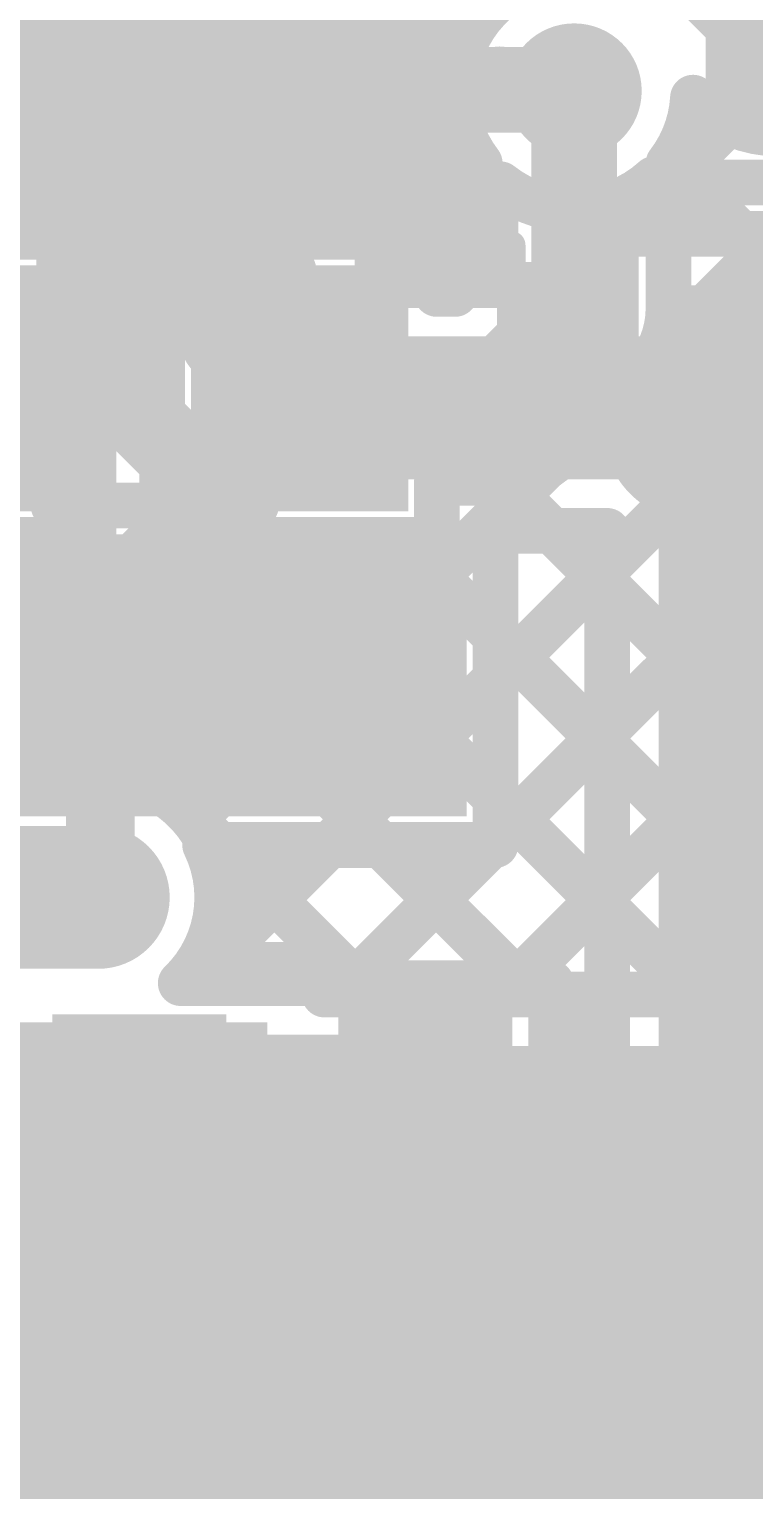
# Model space of a CAD drawing. Header units: millimetres. Extents: x -0.01 to 3.73, y -0.01 to 3.05.
# Drawn here: x 1.4737 to 1.6004, y 0.2384 to 0.4938 of the extents above; entities that cross this region are included whole.
import ezdxf

# ---------------------------------------------------------------- set-up
doc = ezdxf.new("R2010")
doc.units = ezdxf.units.MM
doc.header["$MEASUREMENT"] = 0
for name, color, linetype in [('BottomLayer', 5, 'Continuous'), ('BottomPaste', 16, 'Continuous'), ('BottomSolder', 6, 'Continuous'), ('TopLayer', 1, 'Continuous'), ('TopOverlay', 2, 'Continuous'), ('TopPaste', 8, 'Continuous'), ('TopSolder', 216, 'Continuous'), ('ViaHoleLayer', 16, 'Continuous')]:
    doc.layers.add(name, color=color, linetype=linetype)
doc.styles.add('Arial', font='', dxfattribs={"height": 0.2})
doc.styles.get('Arial').set_extended_font_data('Arial')

# ---------------------------------------------------------------- blocks, each defined once
blk = doc.blocks.new('TSOT_23_8_12')
at = {"layer": 'TopLayer'}
for points in [[(-0.03051, 0.02953), (-0.07185, 0.02953), (-0.07185, 0.04724), (-0.03051, 0.04724)], [(0.07185, 0.02953), (0.03051, 0.02953), (0.03051, 0.04724), (0.07185, 0.04724)], [(-0.03051, 0.00394), (-0.07185, 0.00394), (-0.07185, 0.02165), (-0.03051, 0.02165)], [(0.07185, 0.00394), (0.03051, 0.00394), (0.03051, 0.02165), (0.07185, 0.02165)], [(-0.03051, -0.02165), (-0.07185, -0.02165), (-0.07185, -0.00394), (-0.03051, -0.00394)], [(0.07185, -0.02165), (0.03051, -0.02165), (0.03051, -0.00394), (0.07185, -0.00394)], [(-0.03051, -0.04724), (-0.07185, -0.04724), (-0.07185, -0.02953), (-0.03051, -0.02953)], [(0.07185, -0.04724), (0.03051, -0.04724), (0.03051, -0.02953), (0.07185, -0.02953)]]:
    blk.add_hatch(color=1, dxfattribs=at).paths.add_polyline_path(points)
at = {"layer": 'TopPaste'}
for points in [[(-0.03051, 0.02953), (-0.07185, 0.02953), (-0.07185, 0.04724), (-0.03051, 0.04724)], [(0.07185, 0.02953), (0.03051, 0.02953), (0.03051, 0.04724), (0.07185, 0.04724)], [(-0.03051, 0.00394), (-0.07185, 0.00394), (-0.07185, 0.02165), (-0.03051, 0.02165)], [(0.07185, 0.00394), (0.03051, 0.00394), (0.03051, 0.02165), (0.07185, 0.02165)], [(-0.03051, -0.02165), (-0.07185, -0.02165), (-0.07185, -0.00394), (-0.03051, -0.00394)], [(0.07185, -0.02165), (0.03051, -0.02165), (0.03051, -0.00394), (0.07185, -0.00394)], [(-0.03051, -0.04724), (-0.07185, -0.04724), (-0.07185, -0.02953), (-0.03051, -0.02953)], [(0.07185, -0.04724), (0.03051, -0.04724), (0.03051, -0.02953), (0.07185, -0.02953)]]:
    blk.add_hatch(color=8, dxfattribs=at).paths.add_polyline_path(points)
at = {"layer": 'TopSolder'}
for points in [[(-0.02651, 0.02553), (-0.07585, 0.02553), (-0.07585, 0.05124), (-0.02651, 0.05124)], [(0.07585, 0.02553), (0.02651, 0.02553), (0.02651, 0.05124), (0.07585, 0.05124)], [(-0.02651, -0.00006), (-0.07585, -0.00006), (-0.07585, 0.02565), (-0.02651, 0.02565)], [(0.07585, -0.00006), (0.02651, -0.00006), (0.02651, 0.02565), (0.07585, 0.02565)], [(-0.02651, -0.02565), (-0.07585, -0.02565), (-0.07585, 0.00006), (-0.02651, 0.00006)], [(0.07585, -0.02565), (0.02651, -0.02565), (0.02651, 0.00006), (0.07585, 0.00006)], [(-0.02651, -0.05124), (-0.07585, -0.05124), (-0.07585, -0.02553), (-0.02651, -0.02553)], [(0.07585, -0.05124), (0.02651, -0.05124), (0.02651, -0.02553), (0.07585, -0.02553)]]:
    blk.add_hatch(color=216, dxfattribs=at).paths.add_polyline_path(points)
at = {"layer": 'TopOverlay'}
for points, const_width in [([(-0.04917, 0.057, 1), (-0.05483, 0.057, 1)], 0.00787), ([(-0.02525, 0.059, 1), (-0.02275, 0.059, 1)], 0.0025), ([(0.02175, 0.059, 1), (0.02425, 0.059, 1)], 0.0025), ([(-0.0568, 0.057, 1), (-0.05286, 0.057, 1)], 0.00394), ([(-0.05114, 0.057, 1), (-0.0472, 0.057, 1)], 0.00394), ([(-0.02525, -0.059, 1), (-0.02275, -0.059, 1)], 0.0025), ([(0.02175, -0.059, 1), (0.02425, -0.059, 1)], 0.0025)]:
    blk.add_lwpolyline(points, format="xyb", close=True, dxfattribs=dict(at, const_width=const_width))
at = {"layer": 'TopOverlay', "const_width": 0.005}
for points in [[(0.023, 0.059), (-0.024, 0.059)], [(0.023, -0.059), (-0.024, -0.059)]]:
    blk.add_lwpolyline(points, dxfattribs=at)
blk = doc.blocks.new('R___0603_B_100')
at = {"layer": 'BottomLayer'}
for points in [[(-0.045, -0.0175), (-0.045, 0.0175), (-0.015, 0.0175), (-0.015, -0.0175)], [(0.015, -0.0175), (0.015, 0.0175), (0.045, 0.0175), (0.045, -0.0175)]]:
    blk.add_hatch(color=5, dxfattribs=at).paths.add_polyline_path(points)
at = {"layer": 'BottomPaste'}
for points in [[(-0.045, -0.0175), (-0.045, 0.0175), (-0.015, 0.0175), (-0.015, -0.0175)], [(0.015, -0.0175), (0.015, 0.0175), (0.045, 0.0175), (0.045, -0.0175)]]:
    blk.add_hatch(color=16, dxfattribs=at).paths.add_polyline_path(points)
at = {"layer": 'BottomSolder'}
for points in [[(-0.049, -0.0215), (-0.049, 0.0215), (-0.011, 0.0215), (-0.011, -0.0215)], [(0.011, -0.0215), (0.011, 0.0215), (0.049, 0.0215), (0.049, -0.0215)]]:
    blk.add_hatch(color=6, dxfattribs=at).paths.add_polyline_path(points)
blk = doc.blocks.new('RU6085H_109')
at = {"layer": 'TopLayer'}
for points in [[(-0.08071, 0.06378), (-0.13583, 0.06378), (-0.13583, 0.08622), (-0.08071, 0.08622)], [(-0.08071, 0.01378), (-0.13583, 0.01378), (-0.13583, 0.03622), (-0.08071, 0.03622)]]:
    blk.add_hatch(color=1, dxfattribs=at).paths.add_polyline_path(points)
at = {"layer": 'TopPaste'}
for points in [[(-0.08071, 0.06378), (-0.13583, 0.06378), (-0.13583, 0.08622), (-0.08071, 0.08622)], [(-0.08071, 0.01378), (-0.13583, 0.01378), (-0.13583, 0.03622), (-0.08071, 0.03622)]]:
    blk.add_hatch(color=8, dxfattribs=at).paths.add_polyline_path(points)
at = {"layer": 'TopSolder'}
for points in [[(-0.07671, 0.05978), (-0.13983, 0.05978), (-0.13983, 0.09022), (-0.07671, 0.09022)], [(-0.07671, 0.00978), (-0.13983, 0.00978), (-0.13983, 0.04022), (-0.07671, 0.04022)]]:
    blk.add_hatch(color=216, dxfattribs=at).paths.add_polyline_path(points)
at = {"layer": 'TopOverlay'}
for points, const_width in [([(-0.10476, 0.103, 1), (-0.11324, 0.103, 1)], 0.01), ([(-0.11574, 0.103, 1), (-0.11074, 0.103, 1)], 0.005), ([(-0.10726, 0.103, 1), (-0.10226, 0.103, 1)], 0.005), ([(-0.07625, 0.101, 1), (-0.07375, 0.101, 1)], 0.0025)]:
    blk.add_lwpolyline(points, format="xyb", close=True, dxfattribs=dict(at, const_width=const_width))
at = {"layer": 'TopOverlay', "const_width": 0.005}
blk.add_lwpolyline([(0.073, 0.101), (-0.075, 0.101)], dxfattribs=at)
blk = doc.blocks.new('SMB_B_153')
at = {"layer": 'BottomLayer'}
for points in [[(-0.11417, 0.03937), (-0.05512, 0.03937), (-0.05512, -0.03937), (-0.11417, -0.03937)], [(0.05512, 0.03937), (0.11417, 0.03937), (0.11417, -0.03937), (0.05512, -0.03937)]]:
    blk.add_hatch(color=5, dxfattribs=at).paths.add_polyline_path(points)
at = {"layer": 'BottomPaste'}
for points in [[(-0.11417, 0.03937), (-0.05512, 0.03937), (-0.05512, -0.03937), (-0.11417, -0.03937)], [(0.05512, 0.03937), (0.11417, 0.03937), (0.11417, -0.03937), (0.05512, -0.03937)]]:
    blk.add_hatch(color=16, dxfattribs=at).paths.add_polyline_path(points)
at = {"layer": 'BottomSolder'}
for points in [[(-0.11817, 0.04337), (-0.05112, 0.04337), (-0.05112, -0.04337), (-0.11817, -0.04337)], [(0.05112, 0.04337), (0.11817, 0.04337), (0.11817, -0.04337), (0.05112, -0.04337)]]:
    blk.add_hatch(color=6, dxfattribs=at).paths.add_polyline_path(points)
blk = doc.blocks.new('C___0603_154')
at = {"layer": 'TopLayer'}
for points in [[(-0.015, 0.0175), (-0.015, -0.0175), (-0.045, -0.0175), (-0.045, 0.0175)], [(0.045, 0.0175), (0.045, -0.0175), (0.015, -0.0175), (0.015, 0.0175)]]:
    blk.add_hatch(color=1, dxfattribs=at).paths.add_polyline_path(points)
at = {"layer": 'TopPaste'}
for points in [[(-0.015, 0.0175), (-0.015, -0.0175), (-0.045, -0.0175), (-0.045, 0.0175)], [(0.045, 0.0175), (0.045, -0.0175), (0.015, -0.0175), (0.015, 0.0175)]]:
    blk.add_hatch(color=8, dxfattribs=at).paths.add_polyline_path(points)
at = {"layer": 'TopSolder'}
for points in [[(-0.01264, 0.01986), (-0.01264, -0.01986), (-0.04736, -0.01986), (-0.04736, 0.01986)], [(0.04736, 0.01986), (0.04736, -0.01986), (0.01264, -0.01986), (0.01264, 0.01986)]]:
    blk.add_hatch(color=216, dxfattribs=at).paths.add_polyline_path(points)
at = {"layer": 'TopOverlay', "const_width": 0.005}
for points in [[(-0.049, 0.021), (-0.049, -0.021)], [(-0.049, 0.021), (-0.018, 0.021)], [(0.018, 0.021), (0.049, 0.021)], [(0.049, 0.021), (0.049, -0.021)], [(-0.049, -0.021), (-0.018, -0.021)], [(0.018, -0.021), (0.049, -0.021)]]:
    blk.add_lwpolyline(points, dxfattribs=at)
at = {"layer": 'TopOverlay', "const_width": 0.0025}
for points in [[(-0.05025, 0.021, 1), (-0.04775, 0.021, 1)], [(-0.05025, 0.021, 1), (-0.04775, 0.021, 1)], [(-0.01925, 0.021, 1), (-0.01675, 0.021, 1)], [(0.01675, 0.021, 1), (0.01925, 0.021, 1)], [(0.04775, 0.021, 1), (0.05025, 0.021, 1)], [(0.04775, 0.021, 1), (0.05025, 0.021, 1)], [(-0.05025, -0.021, 1), (-0.04775, -0.021, 1)], [(-0.05025, -0.021, 1), (-0.04775, -0.021, 1)], [(-0.01925, -0.021, 1), (-0.01675, -0.021, 1)], [(0.01675, -0.021, 1), (0.01925, -0.021, 1)], [(0.04775, -0.021, 1), (0.05025, -0.021, 1)], [(0.04775, -0.021, 1), (0.05025, -0.021, 1)]]:
    blk.add_lwpolyline(points, format="xyb", close=True, dxfattribs=at)

msp = doc.modelspace()

# ---------------------------------------------------------------- hatches: boundary and pattern name
at = {"layer": 'BottomLayer'}
h = msp.add_hatch(color=5, dxfattribs=at)
edge = h.paths.add_edge_path()
edge.add_arc((1.569, 0.483), 0.01181, 0, 360)
h = msp.add_hatch(color=5, dxfattribs=at)
edge = h.paths.add_edge_path()
edge.add_arc((1.48581, 0.342), 0.01181, 0, 360)
msp.add_hatch(color=5, dxfattribs=at).paths.add_polyline_path([(1.408, 0.199), (1.668, 0.199), (1.668, 0.316), (1.408, 0.316)])
at = {"layer": 'TopLayer'}
for points in [[(1.592, 0.476), (1.707, 0.476), (1.707, 0.593), (1.592, 0.593)], [(1.871, 0.199), (1.871, 0.449), (1.58378, 0.449), (1.58378, 0.199)], [(1.431, 0.258), (1.556, 0.258), (1.556, 0.318), (1.431, 0.318)]]:
    msp.add_hatch(color=1, dxfattribs=at).paths.add_polyline_path(points)
h = msp.add_hatch(color=1, dxfattribs=at)
edge = h.paths.add_edge_path()
edge.add_arc((1.569, 0.483), 0.01181, 0, 360)
h = msp.add_hatch(color=1, dxfattribs=at)
edge = h.paths.add_edge_path()
edge.add_arc((1.48581, 0.342), 0.01181, 0, 360)
at = {"layer": 'ViaHoleLayer'}
h = msp.add_hatch(color=16, dxfattribs=at)
edge = h.paths.add_edge_path()
edge.add_arc((1.569, 0.483), 0.00591, 0, 360)
h = msp.add_hatch(color=16, dxfattribs=at)
edge = h.paths.add_edge_path()
edge.add_arc((1.48581, 0.342), 0.00591, 0, 360)

# ---------------------------------------------------------------- linework, layer by layer
at = {"layer": 'BottomLayer'}
for points, const_width in [([(1.3605, 0.7415), (1.605, 0.497)], 0.025), ([(1.25123, 0.72), (1.51373, 0.4575)], 0.008), ([(1.27952, 0.72), (1.54202, 0.4575)], 0.008), ([(1.3078, 0.72), (1.54853, 0.47927)], 0.008), ([(1.364, 0.57894), (1.497, 0.44595)], 0.008), ([(1.4296, 0.4525), (1.52435, 0.54725)], 0.008), ([(1.46288, 0.4575), (1.53849, 0.53311)], 0.008), ([(1.485, 0.45133), (1.55263, 0.51896)], 0.008), ([(1.605, 0.497), (1.633, 0.497)], 0.025), ([(1.51945, 0.4575), (1.54849, 0.48654)], 0.008), ([(1.569, 0.445), (1.569, 0.483)], 0.015), ([(1.50526, 0.33017), (1.65357, 0.47848)], 0.008), ([(1.5855, 0.46698), (1.596, 0.47748)], 0.008), ([(1.52837, 0.325), (1.67887, 0.4755)], 0.008), ([(1.55666, 0.325), (1.70716, 0.4755)], 0.008), ([(1.58288, 0.43607), (1.6223, 0.4755)], 0.008), ([(1.58494, 0.325), (1.73544, 0.4755)], 0.008), ([(1.5525, 0.45183), (1.5525, 0.47032)], 0.008), ([(1.5855, 0.445), (1.5855, 0.47032)], 0.008), ([(1.58562, 0.47047), (1.91487, 0.14122)], 0.008), ([(1.545, 0.45477), (1.5525, 0.46227)], 0.008), ([(1.437, 0.4575), (1.485, 0.4575)], 0.008), ([(1.485, 0.4045), (1.485, 0.4575)], 0.008), ([(1.497, 0.4575), (1.545, 0.4575)], 0.008), ([(1.497, 0.4045), (1.497, 0.4575)], 0.008), ([(1.54202, 0.4575), (1.545, 0.45452)], 0.008), ([(1.545, 0.4475), (1.545, 0.4575)], 0.008), ([(1.545, 0.45452), (1.55009, 0.44943)], 0.008), ([(1.54817, 0.4475), (1.5525, 0.45183)], 0.008), ([(1.555, 0.431), (1.569, 0.445)], 0.015), ([(1.545, 0.4475), (1.54817, 0.4475)], 0.008), ([(1.58531, 0.44249), (1.91487, 0.11293)], 0.008), ([(1.485, 0.42305), (1.497, 0.43505)], 0.008), ([(1.521, 0.431), (1.555, 0.431)], 0.015), ([(1.56667, 0.41933), (1.58067, 0.43333)], 0.008), ([(1.485, 0.42966), (1.497, 0.41766)], 0.008), ([(1.57343, 0.42609), (1.67452, 0.325)], 0.008), ([(1.50244, 0.35563), (1.56393, 0.41712)], 0.008), ([(1.545, 0.4145), (1.555, 0.4145)], 0.008), ([(1.545, 0.4045), (1.545, 0.4145)], 0.008), ([(1.55665, 0.41458), (1.64623, 0.325)], 0.008), ([(1.45373, 0.3635), (1.497, 0.40677)], 0.008), ([(1.437, 0.4045), (1.485, 0.4045)], 0.008), ([(1.45359, 0.4045), (1.49959, 0.3585)], 0.008), ([(1.48188, 0.4045), (1.56138, 0.325)], 0.008), ([(1.48202, 0.3635), (1.52302, 0.4045)], 0.008), ([(1.497, 0.4045), (1.545, 0.4045)], 0.008), ([(1.51016, 0.4045), (1.58966, 0.325)], 0.008), ([(1.53845, 0.4045), (1.61795, 0.325)], 0.008), ([(1.403, 0.3635), (1.48581, 0.3635)], 0.008), ([(1.50232, 0.35578), (1.53309, 0.325)], 0.008), ([(1.403, 0.342), (1.48581, 0.342)], 0.025), ([(1.50377, 0.33017), (1.52537, 0.33017)], 0.008), ([(1.52537, 0.325), (1.52537, 0.33017)], 0.008), ([(1.52537, 0.325), (1.677, 0.325)], 0.008)]:
    msp.add_lwpolyline(points, dxfattribs=dict(at, const_width=const_width))
for points, const_width in [([(1.59875, 0.497, 1), (1.61125, 0.497, 1)], 0.0125), ([(1.59875, 0.497, 1), (1.61125, 0.497, 1)], 0.0125), ([(1.54649, 0.48654, 1), (1.55049, 0.48654, 1)], 0.004), ([(1.56525, 0.483, 1), (1.57275, 0.483, 1)], 0.0075), ([(1.58778, 0.48182, 1), (1.59178, 0.48182, 1)], 0.004), ([(1.5878, 0.4818, 1), (1.5918, 0.4818, 1)], 0.004), ([(1.5878, 0.4818, 1), (1.5918, 0.4818, 1)], 0.004), ([(1.54653, 0.47927, 1), (1.55053, 0.47927, 1)], 0.004), ([(1.594, 0.47748, 1), (1.598, 0.47748, 1)], 0.004), ([(1.5505, 0.47032, 1), (1.5545, 0.47032, 1)], 0.004), ([(1.5505, 0.47032, 1), (1.5545, 0.47032, 1)], 0.004), ([(1.5835, 0.47032, 1), (1.5875, 0.47032, 1)], 0.004), ([(1.5835, 0.47032, 1), (1.5875, 0.47032, 1)], 0.004), ([(1.58362, 0.47047, 1), (1.58762, 0.47047, 1)], 0.004), ([(1.5835, 0.46698, 1), (1.5875, 0.46698, 1)], 0.004), ([(1.5505, 0.46227, 1), (1.5545, 0.46227, 1)], 0.004), ([(1.483, 0.4575, 1), (1.487, 0.4575, 1)], 0.004), ([(1.483, 0.4575, 1), (1.487, 0.4575, 1)], 0.004), ([(1.495, 0.4575, 1), (1.499, 0.4575, 1)], 0.004), ([(1.495, 0.4575, 1), (1.499, 0.4575, 1)], 0.004), ([(1.51173, 0.4575, 1), (1.51573, 0.4575, 1)], 0.004), ([(1.51745, 0.4575, 1), (1.52145, 0.4575, 1)], 0.004), ([(1.54002, 0.4575, 1), (1.54402, 0.4575, 1)], 0.004), ([(1.54002, 0.4575, 1), (1.54402, 0.4575, 1)], 0.004), ([(1.543, 0.4575, 1), (1.547, 0.4575, 1)], 0.004), ([(1.543, 0.4575, 1), (1.547, 0.4575, 1)], 0.004), ([(1.543, 0.45477, 1), (1.547, 0.45477, 1)], 0.004), ([(1.543, 0.45452, 1), (1.547, 0.45452, 1)], 0.004), ([(1.543, 0.45452, 1), (1.547, 0.45452, 1)], 0.004), ([(1.483, 0.45133, 1), (1.487, 0.45133, 1)], 0.004), ([(1.5505, 0.45183, 1), (1.5545, 0.45183, 1)], 0.004), ([(1.5505, 0.45183, 1), (1.5545, 0.45183, 1)], 0.004), ([(1.54809, 0.44943, 1), (1.55209, 0.44943, 1)], 0.004), ([(1.56525, 0.445, 1), (1.57275, 0.445, 1)], 0.0075), ([(1.56525, 0.445, 1), (1.57275, 0.445, 1)], 0.0075), ([(1.495, 0.44595, 1), (1.499, 0.44595, 1)], 0.004), ([(1.543, 0.4475, 1), (1.547, 0.4475, 1)], 0.004), ([(1.543, 0.4475, 1), (1.547, 0.4475, 1)], 0.004), ([(1.54617, 0.4475, 1), (1.55017, 0.4475, 1)], 0.004), ([(1.54617, 0.4475, 1), (1.55017, 0.4475, 1)], 0.004), ([(1.5835, 0.445, 1), (1.5875, 0.445, 1)], 0.004), ([(1.5835, 0.445, 1), (1.5875, 0.445, 1)], 0.004), ([(1.5835, 0.445, 1), (1.5875, 0.445, 1)], 0.004), ([(1.58331, 0.44249, 1), (1.58731, 0.44249, 1)], 0.004), ([(1.58088, 0.43607, 1), (1.58488, 0.43607, 1)], 0.004), ([(1.495, 0.43505, 1), (1.499, 0.43505, 1)], 0.004), ([(1.51725, 0.431, 1), (1.52475, 0.431, 1)], 0.0075), ([(1.55125, 0.431, 1), (1.55875, 0.431, 1)], 0.0075), ([(1.55125, 0.431, 1), (1.55875, 0.431, 1)], 0.0075), ([(1.57867, 0.43333, 1), (1.58267, 0.43333, 1)], 0.004), ([(1.57867, 0.43333, 1), (1.58267, 0.43333, 1)], 0.004), ([(1.57867, 0.43333, 1), (1.58267, 0.43333, 1)], 0.004), ([(1.483, 0.42966, 1), (1.487, 0.42966, 1)], 0.004), ([(1.57143, 0.42609, 1), (1.57543, 0.42609, 1)], 0.004), ([(1.483, 0.42305, 1), (1.487, 0.42305, 1)], 0.004), ([(1.495, 0.41766, 1), (1.499, 0.41766, 1)], 0.004), ([(1.56467, 0.41933, 1), (1.56867, 0.41933, 1)], 0.004), ([(1.56467, 0.41933, 1), (1.56867, 0.41933, 1)], 0.004), ([(1.56467, 0.41933, 1), (1.56867, 0.41933, 1)], 0.004), ([(1.56193, 0.41712, 1), (1.56593, 0.41712, 1)], 0.004), ([(1.543, 0.4145, 1), (1.547, 0.4145, 1)], 0.004), ([(1.543, 0.4145, 1), (1.547, 0.4145, 1)], 0.004), ([(1.553, 0.4145, 1), (1.557, 0.4145, 1)], 0.004), ([(1.553, 0.4145, 1), (1.557, 0.4145, 1)], 0.004), ([(1.553, 0.4145, 1), (1.557, 0.4145, 1)], 0.004), ([(1.55465, 0.41458, 1), (1.55865, 0.41458, 1)], 0.004), ([(1.495, 0.40677, 1), (1.499, 0.40677, 1)], 0.004), ([(1.47988, 0.4045, 1), (1.48388, 0.4045, 1)], 0.004), ([(1.483, 0.4045, 1), (1.487, 0.4045, 1)], 0.004), ([(1.483, 0.4045, 1), (1.487, 0.4045, 1)], 0.004), ([(1.495, 0.4045, 1), (1.499, 0.4045, 1)], 0.004), ([(1.495, 0.4045, 1), (1.499, 0.4045, 1)], 0.004), ([(1.50816, 0.4045, 1), (1.51216, 0.4045, 1)], 0.004), ([(1.52102, 0.4045, 1), (1.52502, 0.4045, 1)], 0.004), ([(1.53645, 0.4045, 1), (1.54045, 0.4045, 1)], 0.004), ([(1.543, 0.4045, 1), (1.547, 0.4045, 1)], 0.004), ([(1.543, 0.4045, 1), (1.547, 0.4045, 1)], 0.004), ([(1.48002, 0.3635, 1), (1.48402, 0.3635, 1)], 0.004), ([(1.48381, 0.3635, 1), (1.48781, 0.3635, 1)], 0.004), ([(1.48381, 0.3635, 1), (1.48781, 0.3635, 1)], 0.004), ([(1.49759, 0.3585, 1), (1.50159, 0.3585, 1)], 0.004), ([(1.50032, 0.35578, 1), (1.50432, 0.35578, 1)], 0.004), ([(1.50044, 0.35563, 1), (1.50444, 0.35563, 1)], 0.004), ([(1.47956, 0.342, 1), (1.49206, 0.342, 1)], 0.0125), ([(1.50531, 0.342, 1), (1.50931, 0.342, 1)], 0.004), ([(1.50531, 0.342, 1), (1.50931, 0.342, 1)], 0.004), ([(1.50177, 0.33017, 1), (1.50577, 0.33017, 1)], 0.004), ([(1.50177, 0.33017, 1), (1.50577, 0.33017, 1)], 0.004), ([(1.50326, 0.33017, 1), (1.50726, 0.33017, 1)], 0.004), ([(1.52337, 0.33017, 1), (1.52737, 0.33017, 1)], 0.004), ([(1.52337, 0.33017, 1), (1.52737, 0.33017, 1)], 0.004), ([(1.52337, 0.325, 1), (1.52737, 0.325, 1)], 0.004), ([(1.52337, 0.325, 1), (1.52737, 0.325, 1)], 0.004), ([(1.52637, 0.325, 1), (1.53037, 0.325, 1)], 0.004), ([(1.53109, 0.325, 1), (1.53509, 0.325, 1)], 0.004), ([(1.55466, 0.325, 1), (1.55866, 0.325, 1)], 0.004), ([(1.55938, 0.325, 1), (1.56338, 0.325, 1)], 0.004), ([(1.58294, 0.325, 1), (1.58694, 0.325, 1)], 0.004), ([(1.58766, 0.325, 1), (1.59166, 0.325, 1)], 0.004)]:
    msp.add_lwpolyline(points, format="xyb", close=True, dxfattribs=dict(at, const_width=const_width))
at = {"layer": 'BottomLayer', "const_width": 0.008}
for points in [[(1.5525, 0.47032, -0.602577), (1.56782, 0.50378)], [(1.58978, 0.48182, -0.150739), (1.5855, 0.47032)], [(1.605, 0.4755, -0.198912), (1.5898, 0.4818)], [(1.605, 0.4755, -0.198912), (1.5898, 0.4818)], [(1.5855, 0.445, -0.198912), (1.58067, 0.43333)], [(1.5855, 0.445, -0.198912), (1.58067, 0.43333)], [(1.56667, 0.41933, -0.198912), (1.555, 0.4145)], [(1.56667, 0.41933, -0.198912), (1.555, 0.4145)], [(1.48581, 0.3635, -0.414214), (1.50731, 0.342)], [(1.50731, 0.342, -0.146653), (1.50377, 0.33017)]]:
    msp.add_lwpolyline(points, format="xyb", dxfattribs=at)
at = {"layer": 'TopLayer'}
for points, const_width in [([(1.5118, 0.48318), (1.5118, 0.51772)], 0.012), ([(1.53739, 0.48318), (1.56882, 0.48318)], 0.015), ([(1.5118, 0.4492), (1.5118, 0.48318)], 0.012), ([(1.56882, 0.48318), (1.569, 0.483)], 0.012), ([(1.55524, 0.45351), (1.55524, 0.46668)], 0.008), ([(1.57652, 0.458), (1.58552, 0.467)], 0.008), ([(1.583, 0.467), (1.716, 0.467)], 0.008), ([(1.58908, 0.467), (1.59808, 0.458)], 0.008), ([(1.56527, 0.46253), (1.57478, 0.45302)], 0.008), ([(1.5118, 0.44221), (1.5118, 0.4492)], 0.025), ([(1.56758, 0.44907), (1.57478, 0.45626)], 0.008), ([(1.57478, 0.458), (1.74733, 0.458)], 0.008), ([(1.57478, 0.44907), (1.57478, 0.458)], 0.008), ([(1.479, 0.45351), (1.48894, 0.45351)], 0.008), ([(1.479, 0.44533), (1.48718, 0.45351)], 0.008), ([(1.479, 0.425), (1.479, 0.45351)], 0.008), ([(1.48894, 0.44851), (1.48894, 0.45351)], 0.008), ([(1.53465, 0.45351), (1.55524, 0.45351)], 0.008), ([(1.53465, 0.44976), (1.53465, 0.45351)], 0.008), ([(1.5393, 0.44907), (1.54375, 0.45351)], 0.008), ([(1.546, 0.45351), (1.55045, 0.44907)], 0.008), ([(1.5118, 0.44221), (1.52644, 0.42757)], 0.025), ([(1.4903, 0.44221), (1.4903, 0.44851)], 0.008), ([(1.53535, 0.44907), (1.57478, 0.44907)], 0.008), ([(1.479, 0.43566), (1.50417, 0.41049)], 0.008), ([(1.52644, 0.42757), (1.62382, 0.42757)], 0.025), ([(1.478, 0.41605), (1.49326, 0.43131)], 0.008), ([(1.49659, 0.42701), (1.51124, 0.41236)], 0.008), ([(1.378, 0.425), (1.478, 0.425)], 0.008), ([(1.378, 0.425), (1.478, 0.425)], 0.008), ([(1.478, 0.41049), (1.478, 0.425)], 0.008), ([(1.50072, 0.41049), (1.50692, 0.41668)], 0.008), ([(1.47847, 0.41049), (1.49394, 0.41049)], 0.008), ([(1.49394, 0.41049), (1.50406, 0.41049)], 0.008), ([(1.49394, 0.41049), (1.50406, 0.41049)], 0.008), ([(1.50406, 0.41049), (1.51338, 0.41049)], 0.008), ([(1.55524, 0.40607), (1.57478, 0.40607)], 0.008), ([(1.55524, 0.35115), (1.55524, 0.40607)], 0.008), ([(1.56517, 0.40607), (1.57478, 0.39645)], 0.008), ([(1.57478, 0.19), (1.57478, 0.40607)], 0.008), ([(1.55524, 0.38016), (1.57478, 0.39969)], 0.008), ([(1.55524, 0.3877), (1.57478, 0.36817)], 0.008), ([(1.4862, 0.34561), (1.4862, 0.38082)], 0.012), ([(1.55524, 0.35187), (1.57478, 0.37141)], 0.008), ([(1.55524, 0.35942), (1.57478, 0.33988)], 0.008), ([(1.50209, 0.327), (1.52624, 0.35115)], 0.008), ([(1.5045, 0.35115), (1.51953, 0.35115)], 0.008), ([(1.50694, 0.35115), (1.53109, 0.327)], 0.008), ([(1.51953, 0.35115), (1.52965, 0.35115)], 0.008), ([(1.51953, 0.35115), (1.52965, 0.35115)], 0.008), ([(1.52965, 0.35115), (1.55524, 0.35115)], 0.008), ([(1.53037, 0.327), (1.55452, 0.35115)], 0.008), ([(1.53523, 0.35115), (1.55938, 0.327)], 0.008), ([(1.4862, 0.34561), (1.48781, 0.344)], 0.012), ([(1.55866, 0.327), (1.57478, 0.34312)], 0.008), ([(1.50024, 0.327), (1.565, 0.327)], 0.008), ([(1.565, 0.249), (1.565, 0.327)], 0.008), ([(1.565, 0.32138), (1.57478, 0.3116)], 0.008), ([(1.565, 0.30506), (1.57478, 0.31484)], 0.008), ([(1.565, 0.29309), (1.57478, 0.28331)], 0.008), ([(1.565, 0.27677), (1.57478, 0.28656)], 0.008), ([(1.565, 0.26481), (1.57478, 0.25503)], 0.008), ([(1.56051, 0.244), (1.57478, 0.25827)], 0.008), ([(1.422, 0.249), (1.565, 0.249)], 0.008), ([(1.46767, 0.249), (1.47267, 0.244)], 0.008), ([(1.47566, 0.244), (1.48066, 0.249)], 0.008), ([(1.49596, 0.249), (1.50096, 0.244)], 0.008), ([(1.50394, 0.244), (1.50894, 0.249)], 0.008), ([(1.52424, 0.249), (1.52924, 0.244)], 0.008), ([(1.53222, 0.244), (1.53723, 0.249)], 0.008), ([(1.55253, 0.249), (1.55753, 0.244)], 0.008), ([(1.141, 0.244), (1.564, 0.244)], 0.008), ([(1.564, 0.188), (1.564, 0.244)], 0.008), ([(1.564, 0.23753), (1.57478, 0.22674)], 0.008)]:
    msp.add_lwpolyline(points, dxfattribs=dict(at, const_width=const_width))
for points, const_width in [([(1.53364, 0.48318, 1), (1.54114, 0.48318, 1)], 0.0075), ([(1.56507, 0.48318, 1), (1.57257, 0.48318, 1)], 0.0075), ([(1.5088, 0.48318, 1), (1.5148, 0.48318, 1)], 0.006), ([(1.5088, 0.48318, 1), (1.5148, 0.48318, 1)], 0.006), ([(1.56582, 0.48318, 1), (1.57182, 0.48318, 1)], 0.006), ([(1.566, 0.483, 1), (1.572, 0.483, 1)], 0.006), ([(1.55324, 0.46668, 1), (1.55724, 0.46668, 1)], 0.004), ([(1.55409, 0.46668, 1), (1.55809, 0.46668, 1)], 0.004), ([(1.581, 0.4676, 1), (1.585, 0.4676, 1)], 0.004), ([(1.581, 0.467, 1), (1.585, 0.467, 1)], 0.004), ([(1.58352, 0.467, 1), (1.58752, 0.467, 1)], 0.004), ([(1.58708, 0.467, 1), (1.59108, 0.467, 1)], 0.004), ([(1.56327, 0.46253, 1), (1.56727, 0.46253, 1)], 0.004), ([(1.50555, 0.4492, 1), (1.51805, 0.4492, 1)], 0.0125), ([(1.57278, 0.458, 1), (1.57678, 0.458, 1)], 0.004), ([(1.57278, 0.458, 1), (1.57678, 0.458, 1)], 0.004), ([(1.57278, 0.45626, 1), (1.57678, 0.45626, 1)], 0.004), ([(1.57452, 0.458, 1), (1.57852, 0.458, 1)], 0.004), ([(1.59608, 0.458, 1), (1.60008, 0.458, 1)], 0.004), ([(1.477, 0.45351, 1), (1.481, 0.45351, 1)], 0.004), ([(1.477, 0.45351, 1), (1.481, 0.45351, 1)], 0.004), ([(1.48518, 0.45351, 1), (1.48918, 0.45351, 1)], 0.004), ([(1.48694, 0.45351, 1), (1.49094, 0.45351, 1)], 0.004), ([(1.48694, 0.45351, 1), (1.49094, 0.45351, 1)], 0.004), ([(1.48873, 0.45351, 1), (1.49273, 0.45351, 1)], 0.004), ([(1.53265, 0.45351, 1), (1.53665, 0.45351, 1)], 0.004), ([(1.53265, 0.45351, 1), (1.53665, 0.45351, 1)], 0.004), ([(1.54175, 0.45351, 1), (1.54575, 0.45351, 1)], 0.004), ([(1.544, 0.45351, 1), (1.548, 0.45351, 1)], 0.004), ([(1.55324, 0.45351, 1), (1.55724, 0.45351, 1)], 0.004), ([(1.55324, 0.45351, 1), (1.55724, 0.45351, 1)], 0.004), ([(1.50555, 0.44221, 1), (1.51805, 0.44221, 1)], 0.0125), ([(1.50555, 0.44221, 1), (1.51805, 0.44221, 1)], 0.0125), ([(1.5088, 0.4492, 1), (1.5148, 0.4492, 1)], 0.006), ([(1.57278, 0.45302, 1), (1.57678, 0.45302, 1)], 0.004), ([(1.48694, 0.44851, 1), (1.49094, 0.44851, 1)], 0.004), ([(1.4883, 0.4492, 1), (1.4923, 0.4492, 1)], 0.004), ([(1.4883, 0.44851, 1), (1.4923, 0.44851, 1)], 0.004), ([(1.53265, 0.44976, 1), (1.53665, 0.44976, 1)], 0.004), ([(1.53335, 0.44907, 1), (1.53735, 0.44907, 1)], 0.004), ([(1.5373, 0.44907, 1), (1.5413, 0.44907, 1)], 0.004), ([(1.54845, 0.44907, 1), (1.55245, 0.44907, 1)], 0.004), ([(1.56558, 0.44907, 1), (1.56958, 0.44907, 1)], 0.004), ([(1.57278, 0.44907, 1), (1.57678, 0.44907, 1)], 0.004), ([(1.57278, 0.44907, 1), (1.57678, 0.44907, 1)], 0.004), ([(1.477, 0.44533, 1), (1.481, 0.44533, 1)], 0.004), ([(1.4883, 0.44221, 1), (1.4923, 0.44221, 1)], 0.004), ([(1.4883, 0.44221, 1), (1.4923, 0.44221, 1)], 0.004), ([(1.4883, 0.44221, 1), (1.4923, 0.44221, 1)], 0.004), ([(1.477, 0.43566, 1), (1.481, 0.43566, 1)], 0.004), ([(1.52019, 0.42757, 1), (1.53269, 0.42757, 1)], 0.0125), ([(1.52019, 0.42757, 1), (1.53269, 0.42757, 1)], 0.0125), ([(1.49126, 0.43131, 1), (1.49526, 0.43131, 1)], 0.004), ([(1.49459, 0.42701, 1), (1.49859, 0.42701, 1)], 0.004), ([(1.49459, 0.42701, 1), (1.49859, 0.42701, 1)], 0.004), ([(1.49459, 0.42701, 1), (1.49859, 0.42701, 1)], 0.004), ([(1.476, 0.425, 1), (1.48, 0.425, 1)], 0.004), ([(1.476, 0.425, 1), (1.48, 0.425, 1)], 0.004), ([(1.476, 0.425, 1), (1.48, 0.425, 1)], 0.004), ([(1.477, 0.425, 1), (1.481, 0.425, 1)], 0.004), ([(1.476, 0.41605, 1), (1.48, 0.41605, 1)], 0.004), ([(1.50492, 0.41668, 1), (1.50892, 0.41668, 1)], 0.004), ([(1.50924, 0.41236, 1), (1.51324, 0.41236, 1)], 0.004), ([(1.476, 0.41049, 1), (1.48, 0.41049, 1)], 0.004), ([(1.47647, 0.41049, 1), (1.48047, 0.41049, 1)], 0.004), ([(1.49194, 0.41049, 1), (1.49594, 0.41049, 1)], 0.004), ([(1.49194, 0.41049, 1), (1.49594, 0.41049, 1)], 0.004), ([(1.49194, 0.41049, 1), (1.49594, 0.41049, 1)], 0.004), ([(1.49872, 0.41049, 1), (1.50272, 0.41049, 1)], 0.004), ([(1.50206, 0.41049, 1), (1.50606, 0.41049, 1)], 0.004), ([(1.50206, 0.41049, 1), (1.50606, 0.41049, 1)], 0.004), ([(1.50206, 0.41049, 1), (1.50606, 0.41049, 1)], 0.004), ([(1.50217, 0.41049, 1), (1.50617, 0.41049, 1)], 0.004), ([(1.51138, 0.41049, 1), (1.51538, 0.41049, 1)], 0.004), ([(1.55324, 0.40607, 1), (1.55724, 0.40607, 1)], 0.004), ([(1.55324, 0.40607, 1), (1.55724, 0.40607, 1)], 0.004), ([(1.56317, 0.40607, 1), (1.56717, 0.40607, 1)], 0.004), ([(1.57278, 0.40607, 1), (1.57678, 0.40607, 1)], 0.004), ([(1.57278, 0.40607, 1), (1.57678, 0.40607, 1)], 0.004), ([(1.57278, 0.39969, 1), (1.57678, 0.39969, 1)], 0.004), ([(1.57278, 0.39645, 1), (1.57678, 0.39645, 1)], 0.004), ([(1.55324, 0.3877, 1), (1.55724, 0.3877, 1)], 0.004), ([(1.4832, 0.38082, 1), (1.4892, 0.38082, 1)], 0.006), ([(1.55324, 0.38016, 1), (1.55724, 0.38016, 1)], 0.004), ([(1.57278, 0.37141, 1), (1.57678, 0.37141, 1)], 0.004), ([(1.57278, 0.36817, 1), (1.57678, 0.36817, 1)], 0.004), ([(1.55324, 0.35942, 1), (1.55724, 0.35942, 1)], 0.004), ([(1.5025, 0.35115, 1), (1.5065, 0.35115, 1)], 0.004), ([(1.5025, 0.35115, 1), (1.5065, 0.35115, 1)], 0.004), ([(1.50494, 0.35115, 1), (1.50894, 0.35115, 1)], 0.004), ([(1.51753, 0.35115, 1), (1.52153, 0.35115, 1)], 0.004), ([(1.51753, 0.35115, 1), (1.52153, 0.35115, 1)], 0.004), ([(1.51753, 0.35115, 1), (1.52153, 0.35115, 1)], 0.004), ([(1.52424, 0.35115, 1), (1.52824, 0.35115, 1)], 0.004), ([(1.52765, 0.35115, 1), (1.53165, 0.35115, 1)], 0.004), ([(1.52765, 0.35115, 1), (1.53165, 0.35115, 1)], 0.004), ([(1.52765, 0.35115, 1), (1.53165, 0.35115, 1)], 0.004), ([(1.53323, 0.35115, 1), (1.53723, 0.35115, 1)], 0.004), ([(1.55252, 0.35115, 1), (1.55652, 0.35115, 1)], 0.004), ([(1.55324, 0.35187, 1), (1.55724, 0.35187, 1)], 0.004), ([(1.55324, 0.35115, 1), (1.55724, 0.35115, 1)], 0.004), ([(1.55324, 0.35115, 1), (1.55724, 0.35115, 1)], 0.004), ([(1.4832, 0.34561, 1), (1.4892, 0.34561, 1)], 0.006), ([(1.4832, 0.34561, 1), (1.4892, 0.34561, 1)], 0.006), ([(1.48481, 0.344, 1), (1.49081, 0.344, 1)], 0.006), ([(1.50462, 0.342, 1), (1.50862, 0.342, 1)], 0.004), ([(1.50462, 0.342, 1), (1.50862, 0.342, 1)], 0.004), ([(1.57278, 0.34312, 1), (1.57678, 0.34312, 1)], 0.004), ([(1.57278, 0.33988, 1), (1.57678, 0.33988, 1)], 0.004), ([(1.49824, 0.327, 1), (1.50224, 0.327, 1)], 0.004), ([(1.49824, 0.327, 1), (1.50224, 0.327, 1)], 0.004), ([(1.50009, 0.327, 1), (1.50409, 0.327, 1)], 0.004), ([(1.52837, 0.327, 1), (1.53237, 0.327, 1)], 0.004), ([(1.52909, 0.327, 1), (1.53309, 0.327, 1)], 0.004), ([(1.55666, 0.327, 1), (1.56066, 0.327, 1)], 0.004), ([(1.55738, 0.327, 1), (1.56138, 0.327, 1)], 0.004), ([(1.563, 0.327, 1), (1.567, 0.327, 1)], 0.004), ([(1.563, 0.327, 1), (1.567, 0.327, 1)], 0.004), ([(1.563, 0.32138, 1), (1.567, 0.32138, 1)], 0.004), ([(1.57278, 0.31484, 1), (1.57678, 0.31484, 1)], 0.004), ([(1.57278, 0.3116, 1), (1.57678, 0.3116, 1)], 0.004), ([(1.563, 0.30506, 1), (1.567, 0.30506, 1)], 0.004), ([(1.563, 0.29309, 1), (1.567, 0.29309, 1)], 0.004), ([(1.57278, 0.28656, 1), (1.57678, 0.28656, 1)], 0.004), ([(1.57278, 0.28331, 1), (1.57678, 0.28331, 1)], 0.004), ([(1.563, 0.27677, 1), (1.567, 0.27677, 1)], 0.004), ([(1.563, 0.26481, 1), (1.567, 0.26481, 1)], 0.004), ([(1.57278, 0.25827, 1), (1.57678, 0.25827, 1)], 0.004), ([(1.57278, 0.25503, 1), (1.57678, 0.25503, 1)], 0.004), ([(1.47866, 0.249, 1), (1.48266, 0.249, 1)], 0.004), ([(1.49396, 0.249, 1), (1.49796, 0.249, 1)], 0.004), ([(1.50694, 0.249, 1), (1.51094, 0.249, 1)], 0.004), ([(1.52224, 0.249, 1), (1.52624, 0.249, 1)], 0.004), ([(1.53523, 0.249, 1), (1.53923, 0.249, 1)], 0.004), ([(1.55053, 0.249, 1), (1.55453, 0.249, 1)], 0.004), ([(1.563, 0.249, 1), (1.567, 0.249, 1)], 0.004), ([(1.563, 0.249, 1), (1.567, 0.249, 1)], 0.004), ([(1.47067, 0.244, 1), (1.47467, 0.244, 1)], 0.004), ([(1.47366, 0.244, 1), (1.47766, 0.244, 1)], 0.004), ([(1.49896, 0.244, 1), (1.50296, 0.244, 1)], 0.004), ([(1.50194, 0.244, 1), (1.50594, 0.244, 1)], 0.004), ([(1.52724, 0.244, 1), (1.53124, 0.244, 1)], 0.004), ([(1.53022, 0.244, 1), (1.53422, 0.244, 1)], 0.004), ([(1.55553, 0.244, 1), (1.55953, 0.244, 1)], 0.004), ([(1.55851, 0.244, 1), (1.56251, 0.244, 1)], 0.004), ([(1.562, 0.244, 1), (1.566, 0.244, 1)], 0.004), ([(1.562, 0.244, 1), (1.566, 0.244, 1)], 0.004), ([(1.562, 0.23753, 1), (1.566, 0.23753, 1)], 0.004)]:
    msp.add_lwpolyline(points, format="xyb", close=True, dxfattribs=dict(at, const_width=const_width))
at = {"layer": 'TopLayer', "const_width": 0.008}
for points in [[(1.583, 0.4676, -0.367114), (1.55609, 0.46668)], [(1.4903, 0.4492, -0.050467), (1.49073, 0.45351)], [(1.49659, 0.42701, -0.198912), (1.4903, 0.44221)], [(1.49659, 0.42701, -0.198912), (1.4903, 0.44221)], [(1.5045, 0.35115, -0.114297), (1.50662, 0.342)], [(1.50662, 0.342, -0.20399), (1.50024, 0.327)]]:
    msp.add_lwpolyline(points, format="xyb", dxfattribs=at)

# ---------------------------------------------------------------- block references
for name, p, rotation in [('TSOT_23_8_12', (1.499, 0.432), 270), ('R___0603_B_100', (1.491, 0.431), 180), ('RU6085H_109', (1.468, 0.18173), 270), ('SMB_B_153', (1.472, 0.202), 90), ('C___0603_154', (1.61, 0.196), 90)]:
    msp.add_blockref(name, p, dxfattribs=dict(rotation=rotation))

# ---------------------------------------------------------------- texts
at = {"layer": 'TopOverlay', "style": 'Arial'}
msp.add_text('U7', height=0.05, dxfattribs=at).set_placement((1.56835, 0.40801))
msp.add_text('C49', height=0.05, rotation=90, dxfattribs=at).set_placement((1.63699, 0.25535))

doc.saveas('drawing.dxf')
